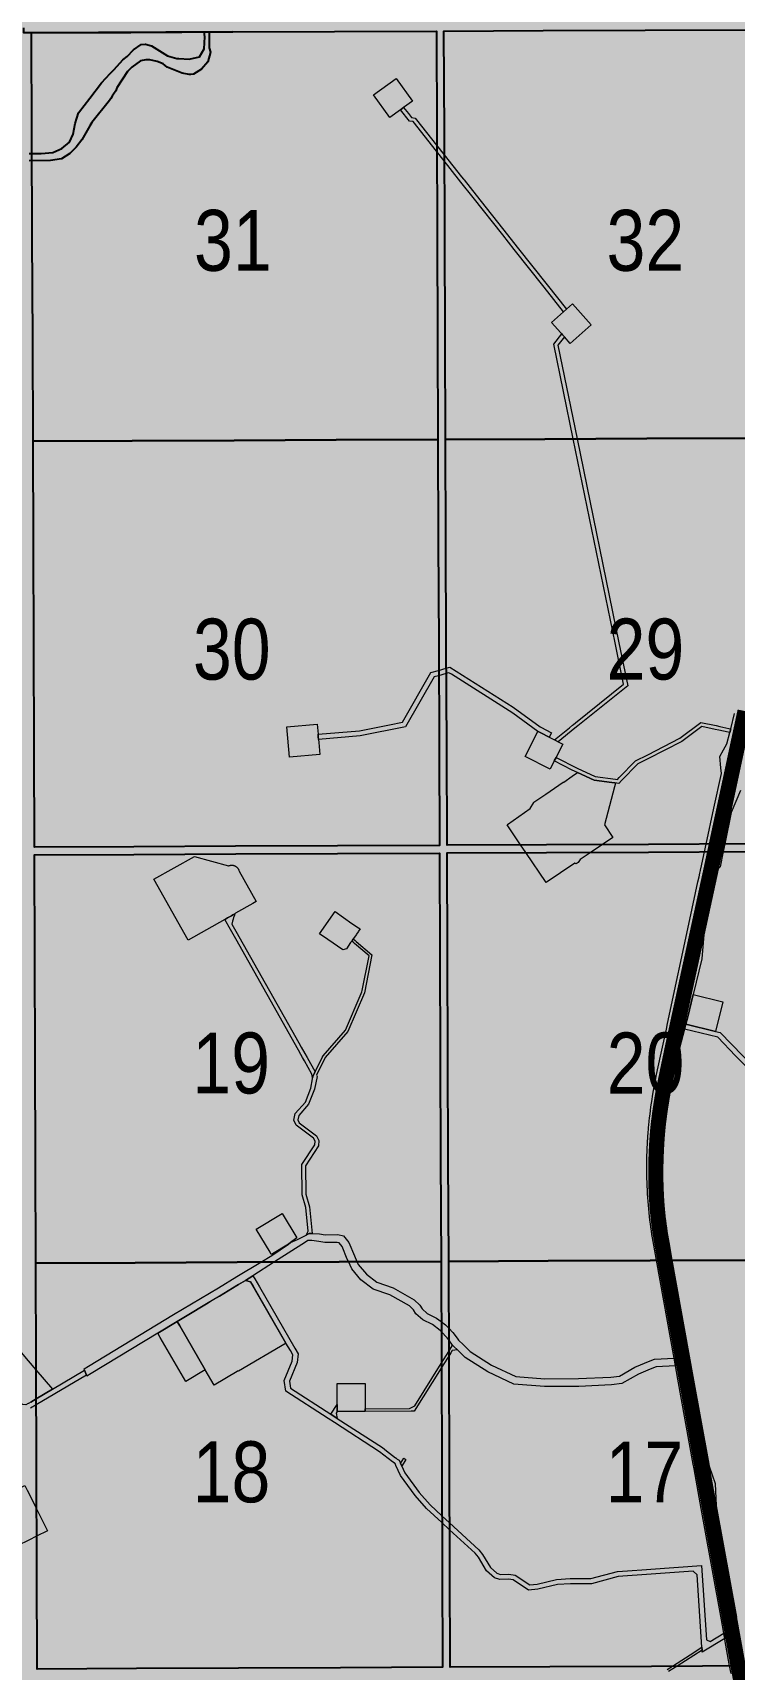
# Model space of a CAD drawing. Extents: x 351064 to 358960, y 6048061 to 6054858.
# Drawn here: x 353412.9 to 353505, y 6050542.1 to 6050756.9 of the extents above; entities that cross this region are included whole.
import ezdxf
from ezdxf.enums import TextEntityAlignment as Align

# ---------------------------------------------------------------- set-up
doc = ezdxf.new("R2010")
doc.units = 0
doc.header["$LTSCALE"] = 5
doc.linetypes.add('DASHED2', pattern=[9.525, 6.35, -3.175])
doc.layers.add('AS-ROUTEMAP', color=35, linetype='Continuous', lineweight=0)
for name, color, linetype in [('RoadSeg', 57, 'DASHED2'), ('ROUTE-MAP-HWY', 2, 'Continuous'), ('T-WATER', 160, 'Continuous'), ('Townships', 57, 'Continuous')]:
    doc.layers.add(name, color=color, linetype=linetype)
doc.layers.add('ROUTE-MAP-BACKGROUND-H', color=7, linetype='Continuous', true_color=0xf0ebff)
doc.layers.add('Sections', color=7, linetype='Continuous', true_color=0xa75418)
doc.styles.add('120', font='ARIALN.TTF', dxfattribs={"height": 13})

msp = doc.modelspace()

# ---------------------------------------------------------------- hatches: boundary and pattern name
at = {"layer": 'ROUTE-MAP-BACKGROUND-H'}
h = msp.add_hatch(color=256, dxfattribs=at)
h.dxf.hatch_style = 1
h.paths.add_polyline_path([(352109.337, 6051083.716), (353736.796, 6051083.637), (353740.383, 6050432.833), (352105.91, 6050432.833)])

# ---------------------------------------------------------------- linework, layer by layer
at = {"layer": 'AS-ROUTEMAP', "flags": 128}
for points in [[(353462.733, 6050747.96), (353461.566, 6050747.114), (353461.161, 6050746.82), (353459.764, 6050745.808), (353457.612, 6050748.776), (353460.581, 6050750.928), (353462.733, 6050747.96)], [(353482.941, 6050720.634), (353482.568, 6050720.3), (353480.026, 6050723.517), (353476.089, 6050728.494), (353474.574, 6050730.408), (353470.708, 6050735.294), (353469.087, 6050737.343), (353468.776, 6050737.735), (353466.89, 6050740.118), (353465.88, 6050741.395), (353462.811, 6050745.272), (353462.343, 6050745.327), (353461.161, 6050746.82), (353461.566, 6050747.114), (353462.187, 6050746.33), (353462.607, 6050745.799), (353463.075, 6050745.745), (353463.246, 6050745.528), (353465.877, 6050742.204), (353466.887, 6050740.928), (353469.179, 6050738.032), (353469.443, 6050737.699), (353469.489, 6050737.64), (353471.101, 6050735.604), (353475.209, 6050730.411), (353476.481, 6050728.804), (353480.413, 6050723.834), (353482.941, 6050720.634)], [(353486.171, 6050718.605), (353483.44, 6050716.158), (353482.667, 6050717.021), (353482.441, 6050717.273), (353482.328, 6050717.4), (353482.215, 6050717.526), (353480.993, 6050718.889), (353482.568, 6050720.3), (353482.941, 6050720.634), (353483.724, 6050721.336), (353486.171, 6050718.605)], [(353484.059, 6050665.621), (353481.852, 6050663.847), (353481.363, 6050664.095), (353483.359, 6050665.696), (353483.748, 6050666.008), (353483.878, 6050666.113), (353484.138, 6050666.321), (353490.442, 6050671.393), (353489.323, 6050676.849), (353483.832, 6050703.636), (353481.288, 6050716.044), (353482.328, 6050717.4), (353482.441, 6050717.273), (353482.667, 6050717.021), (353481.824, 6050715.921), (353484.342, 6050703.639), (353489.831, 6050676.851), (353490.991, 6050671.193), (353484.449, 6050665.934), (353484.059, 6050665.621)], [(353467.609, 6050673.64), (353475.944, 6050668.378), (353479.479, 6050665.825), (353479.587, 6050665.747), (353480.983, 6050665.036), (353480.688, 6050664.439), (353479.559, 6050665.014), (353479.237, 6050665.178), (353479.204, 6050665.198), (353475.892, 6050667.591), (353467.843, 6050672.704), (353467.505, 6050672.917), (353467.148, 6050672.815), (353466.143, 6050672.527), (353465.563, 6050672.361), (353461.827, 6050665.824), (353455.854, 6050664.633), (353450.385, 6050664.166), (353450.359, 6050664.479), (353450.329, 6050664.83), (353455.76, 6050665.293), (353459.728, 6050666.085), (353461.399, 6050666.418), (353465.12, 6050672.927), (353466.141, 6050673.219), (353467.145, 6050673.507), (353467.609, 6050673.64)], [(353502.587, 6050665.963), (353503.076, 6050665.858), (353504.283, 6050665.597), (353504.511, 6050665.548), (353504.389, 6050665.063), (353504.161, 6050665.112), (353502.97, 6050665.369), (353502.481, 6050665.475), (353500.706, 6050665.858), (353498.108, 6050663.88), (353493.612, 6050661.591), (353492.331, 6050660.939), (353490.178, 6050658.749), (353489.816, 6050658.38), (353489.312, 6050658.445), (353488.919, 6050658.494), (353486.559, 6050658.794), (353484.397, 6050659.797), (353483.696, 6050660.123), (353481.348, 6050661.337), (353481.575, 6050661.781), (353484.332, 6050660.372), (353486.714, 6050659.286), (353489.38, 6050658.941), (353489.634, 6050658.908), (353489.862, 6050659.14), (353492.028, 6050661.345), (353493.61, 6050662.151), (353497.841, 6050664.305), (353500.586, 6050666.395), (353502.587, 6050665.963)], [(353450.329, 6050664.83), (353450.359, 6050664.479), (353450.385, 6050664.166), (353450.419, 6050663.768), (353450.554, 6050662.175), (353446.571, 6050661.838), (353446.234, 6050665.82), (353450.217, 6050666.157), (353450.329, 6050664.83)], [(353480.94, 6050660.54), (353480.8, 6050660.264), (353477.534, 6050661.931), (353479.204, 6050665.198), (353479.237, 6050665.178), (353479.559, 6050665.014), (353480.688, 6050664.439), (353481.363, 6050664.095), (353481.852, 6050663.847), (353482.468, 6050663.533), (353481.728, 6050662.081), (353481.575, 6050661.781), (353481.348, 6050661.337), (353481.23, 6050661.108), (353480.94, 6050660.54)], [(353484.48, 6050647.983), (353484.2, 6050647.83), (353484.049, 6050647.911), (353480.273, 6050645.358), (353477.599, 6050649.315), (353476.921, 6050650.317), (353475.512, 6050652.401), (353475.139, 6050652.954), (353475.182, 6050652.983), (353478.184, 6050655.084), (353478.65, 6050655.884), (353478.662, 6050655.903), (353480.244, 6050656.977), (353482.531, 6050658.53), (353482.578, 6050658.562), (353483.686, 6050659.314), (353484.397, 6050659.797), (353486.559, 6050658.794), (353488.919, 6050658.494), (353489.312, 6050658.444), (353489.398, 6050658.434), (353489.268, 6050657.946), (353489.041, 6050657.097), (353487.932, 6050652.949), (353489.052, 6050651.293), (353487.679, 6050650.364), (353486.182, 6050649.352), (353484.727, 6050648.369), (353484.48, 6050647.983)], [(353434.08, 6050648.792), (353438.566, 6050647.55), (353438.598, 6050647.565), (353438.631, 6050647.578), (353438.663, 6050647.59), (353438.697, 6050647.6), (353438.731, 6050647.61), (353438.765, 6050647.618), (353438.799, 6050647.625), (353438.833, 6050647.631), (353438.868, 6050647.636), (353438.903, 6050647.64), (353438.938, 6050647.642), (353438.973, 6050647.643), (353439.008, 6050647.643), (353439.043, 6050647.641), (353439.078, 6050647.639), (353439.113, 6050647.635), (353439.147, 6050647.63), (353439.182, 6050647.624), (353439.216, 6050647.616), (353439.25, 6050647.607), (353439.283, 6050647.598), (353439.317, 6050647.587), (353439.35, 6050647.574), (353439.382, 6050647.561), (353439.414, 6050647.547), (353439.445, 6050647.531), (353439.479, 6050647.513), (353439.506, 6050647.497), (353439.536, 6050647.478), (353439.565, 6050647.458), (353439.593, 6050647.438), (353439.62, 6050647.416), (353439.647, 6050647.393), (353439.673, 6050647.369), (353439.698, 6050647.345), (353439.722, 6050647.32), (353439.745, 6050647.293), (353439.768, 6050647.266), (353439.789, 6050647.239), (353439.809, 6050647.21), (353439.829, 6050647.181), (353439.847, 6050647.151), (353439.864, 6050647.121), (353439.88, 6050647.09), (353439.895, 6050647.058), (353439.909, 6050647.026), (353439.922, 6050646.993), (353439.934, 6050646.96), (353439.944, 6050646.927), (353439.962, 6050646.859), (353442.22, 6050642.872), (353441.757, 6050642.609), (353439.502, 6050641.332), (353439.378, 6050641.261), (353439.23, 6050641.178), (353439.15, 6050641.133), (353438.94, 6050641.014), (353438.923, 6050641.004), (353438.858, 6050640.967), (353438.506, 6050640.767), (353438.461, 6050640.742), (353438.419, 6050640.718), (353438.161, 6050640.572), (353438.073, 6050640.522), (353433.291, 6050637.814), (353428.759, 6050645.789), (353434.08, 6050648.792)], [(353449.702, 6050620.014), (353449.613, 6050619.717), (353449.607, 6050619.761), (353449.516, 6050620.219), (353448.535, 6050621.96), (353448.302, 6050622.374), (353448.067, 6050622.791), (353447.755, 6050623.344), (353439.514, 6050637.966), (353438.81, 6050639.216), (353438.073, 6050640.522), (353438.161, 6050640.572), (353438.419, 6050640.718), (353438.461, 6050640.742), (353438.506, 6050640.767), (353438.858, 6050640.967), (353438.923, 6050641.004), (353438.941, 6050641.014), (353439.15, 6050641.132), (353439.231, 6050641.178), (353439.378, 6050641.261), (353439.291, 6050640.947), (353439.286, 6050640.93), (353439.179, 6050640.544), (353439.107, 6050640.286), (353438.999, 6050639.898), (353439.51, 6050638.991), (353447.792, 6050624.297), (353448.104, 6050623.744), (353448.572, 6050622.913), (353448.874, 6050622.376), (353449.937, 6050620.49), (353449.907, 6050620.429), (353449.702, 6050620.014)], [(353454.039, 6050636.681), (353453.565, 6050636.527), (353451.621, 6050637.878), (353450.53, 6050638.636), (353452.555, 6050641.55), (353454.781, 6050640.002), (353455.638, 6050639.407), (353455.838, 6050639.268), (353455.642, 6050638.986), (353455.588, 6050638.909), (353455.362, 6050638.583), (353455.312, 6050638.51), (353454.982, 6050638.036), (353454.931, 6050637.963), (353454.74, 6050637.688), (353454.602, 6050637.489), (353454.039, 6050636.681)], [(353449.203, 6050602.774), (353449.562, 6050599.275), (353449.157, 6050599.295), (353448.751, 6050599.082), (353449.028, 6050599.58), (353448.71, 6050602.679), (353448.232, 6050604.356), (353448.181, 6050608.331), (353449.897, 6050610.94), (353449.925, 6050611.405), (353449.734, 6050611.793), (353447.431, 6050613.488), (353447.158, 6050614.156), (353447.315, 6050615.02), (353448.656, 6050616.537), (353449.359, 6050618.379), (353449.581, 6050619.611), (353449.702, 6050620.014), (353449.907, 6050620.429), (353450.874, 6050622.385), (353450.979, 6050622.596), (353453.94, 6050625.995), (353455.996, 6050630.797), (353456.085, 6050631.004), (353456.125, 6050631.202), (353457.04, 6050635.745), (353455.123, 6050637.364), (353454.995, 6050637.472), (353454.74, 6050637.688), (353454.931, 6050637.963), (353455.187, 6050637.747), (353455.314, 6050637.639), (353457.405, 6050635.872), (353456.405, 6050630.904), (353454.225, 6050625.815), (353451.258, 6050622.41), (353451.247, 6050622.387), (353450.105, 6050620.078), (353450.204, 6050619.902), (353449.843, 6050618.244), (353449.091, 6050616.274), (353447.782, 6050614.794), (353447.676, 6050614.21), (353447.84, 6050613.807), (353450.128, 6050612.124), (353450.432, 6050611.508), (353450.388, 6050610.776), (353448.683, 6050608.185), (353448.731, 6050604.429), (353449.203, 6050602.774)], [(353503.479, 6050629.698), (353502.533, 6050625.818), (353498.619, 6050626.771), (353498.834, 6050627.578), (353499.576, 6050630.651), (353503.479, 6050629.698)], [(353507.222, 6050621.449), (353509.548, 6050621.281), (353512.326, 6050621.552), (353513.874, 6050621.624), (353514.407, 6050621.649), (353514.649, 6050621.613), (353516.903, 6050621.273), (353516.258, 6050620.741), (353516.212, 6050620.703), (353514.373, 6050620.98), (353512.379, 6050620.887), (353509.561, 6050620.612), (353506.92, 6050620.803), (353505.16, 6050622.624), (353502.797, 6050625.068), (353498.448, 6050626.127), (353498.619, 6050626.771), (353502.533, 6050625.818), (353503.142, 6050625.67), (353506.083, 6050622.628), (353507.222, 6050621.449)], [(353444.349, 6050596.626), (353444.189, 6050596.529), (353444.017, 6050596.814), (353442.178, 6050599.851), (353445.597, 6050601.921), (353447.543, 6050598.706), (353446.697, 6050598.088), (353446.433, 6050597.895), (353444.349, 6050596.626)], [(353450.523, 6050599.228), (353451.265, 6050599.114), (353452.935, 6050599.135), (353453.645, 6050598.993), (353454.375, 6050598.1), (353455.09, 6050596.342), (353455.435, 6050595.593), (353455.611, 6050595.209), (353456.666, 6050593.939), (353458.052, 6050592.895), (353460.177, 6050592.148), (353462.957, 6050590.595), (353463.689, 6050589.893), (353463.977, 6050589.37), (353464.647, 6050588.79), (353465.879, 6050588.185), (353466.469, 6050587.737), (353467.055, 6050587.291), (353467.478, 6050586.85), (353468.031, 6050586.272), (353468.577, 6050585.542), (353468.772, 6050585.281), (353468.895, 6050585.137), (353469.297, 6050584.803), (353469.669, 6050584.416), (353469.85, 6050584.227), (353470.289, 6050583.771), (353473.102, 6050582.009), (353476.282, 6050580.502), (353480.086, 6050580.209), (353484.539, 6050580.23), (353488.748, 6050580.412), (353489.894, 6050580.561), (353491.942, 6050581.734), (353493.932, 6050582.56), (353494.481, 6050582.788), (353497.077, 6050582.935), (353497.259, 6050581.928), (353494.711, 6050581.783), (353493.936, 6050581.462), (353492.391, 6050580.821), (353490.224, 6050579.579), (353488.836, 6050579.399), (353484.563, 6050579.215), (353480.05, 6050579.193), (353476.016, 6050579.503), (353472.613, 6050581.116), (353469.629, 6050582.985), (353469.294, 6050583.339), (353469.114, 6050583.53), (353468.648, 6050584.021), (353468.179, 6050584.411), (353468, 6050584.621), (353467.483, 6050585.316), (353467.287, 6050585.58), (353466.474, 6050586.429), (353466.377, 6050586.53), (353465.342, 6050587.317), (353464.081, 6050587.936), (353463.175, 6050588.721), (353462.874, 6050589.267), (353462.348, 6050589.771), (353459.758, 6050591.218), (353457.566, 6050591.989), (353455.96, 6050593.198), (353454.744, 6050594.663), (353454.319, 6050595.588), (353454.159, 6050595.935), (353453.495, 6050597.573), (353453.089, 6050598.069), (353452.843, 6050598.118), (353451.194, 6050598.098), (353450.421, 6050598.217), (353449.499, 6050598.357), (353449.153, 6050598.362), (353448.979, 6050598.365), (353448.67, 6050598.166), (353444.588, 6050595.545), (353441.779, 6050593.742), (353440.789, 6050593.106), (353439.899, 6050592.577), (353439.679, 6050592.446), (353437.383, 6050591.071), (353435.668, 6050590.043), (353433.152, 6050588.536), (353431.837, 6050587.749), (353429.272, 6050586.195), (353420.541, 6050580.909), (353419.96, 6050580.557), (353419.907, 6050580.703), (353419.674, 6050581.34), (353419.605, 6050581.53), (353420.186, 6050581.883), (353431.324, 6050588.626), (353437.244, 6050592.138), (353439.675, 6050593.617), (353442.831, 6050595.538), (353444.251, 6050596.403), (353446.433, 6050597.895), (353446.697, 6050598.088), (353447.646, 6050598.502), (353448.586, 6050598.995), (353448.751, 6050599.082), (353449.062, 6050599.246), (353449.157, 6050599.295), (353449.562, 6050599.275), (353450.523, 6050599.228)], [(353473.812, 6050554.664), (353474.297, 6050554.526), (353475.378, 6050554.556), (353476.206, 6050554.436), (353478.114, 6050553.134), (353479.094, 6050553.223), (353481.654, 6050553.841), (353483.439, 6050553.968), (353486.148, 6050553.969), (353489.631, 6050554.892), (353490.95, 6050554.987), (353493.443, 6050555.168), (353494.042, 6050555.212), (353500.693, 6050555.694), (353501.339, 6050545.944), (353501.798, 6050545.706), (353503.595, 6050546.806), (353503.602, 6050546.767), (353503.641, 6050546.55), (353503.655, 6050546.474), (353503.659, 6050546.451), (353503.722, 6050546.102), (353500.78, 6050544.301), (353500.744, 6050544.584), (353500.716, 6050544.962), (353500.105, 6050554.482), (353499.574, 6050554.944), (353494.045, 6050554.543), (353489.736, 6050554.23), (353486.235, 6050553.303), (353483.463, 6050553.301), (353481.756, 6050553.18), (353479.203, 6050552.564), (353477.937, 6050552.448), (353475.958, 6050553.798), (353475.339, 6050553.888), (353474.213, 6050553.857), (353473.483, 6050554.065), (353472.442, 6050554.99), (353471.391, 6050556.766), (353470.94, 6050557.293), (353467.579, 6050560.388), (353466.57, 6050561.317), (353464.547, 6050563.18), (353463.078, 6050564.866), (353461.133, 6050567.512), (353460.555, 6050568.803), (353460.436, 6050569.07), (353460.381, 6050569.101), (353460.367, 6050569.109), (353460.177, 6050569.254), (353460.096, 6050569.315), (353458.959, 6050570.183), (353458.389, 6050570.618), (353452.489, 6050574.446), (353451.656, 6050574.996), (353446.085, 6050578.579), (353445.886, 6050579.982), (353446.942, 6050582.518), (353447.031, 6050583.331), (353446.694, 6050583.908), (353446.11, 6050584.9), (353441.45, 6050592.937), (353440.789, 6050593.106), (353441.779, 6050593.742), (353442.03, 6050593.309), (353442.636, 6050592.259), (353447.271, 6050584.243), (353447.717, 6050583.477), (353447.595, 6050582.35), (353446.572, 6050579.894), (353446.702, 6050578.975), (353452.019, 6050575.554), (353452.854, 6050575.004), (353458.774, 6050571.163), (353459.314, 6050570.75), (353460.501, 6050569.845), (353460.532, 6050569.821), (353460.735, 6050569.666), (353460.955, 6050569.542), (353461.284, 6050568.807), (353461.712, 6050567.849), (353463.598, 6050565.283), (353465.025, 6050563.646), (353466.567, 6050562.226), (353467.576, 6050561.297), (353471.421, 6050557.756), (353471.935, 6050557.156), (353472.962, 6050555.419), (353473.812, 6050554.664)], [(353446.129, 6050584.868), (353439.862, 6050581.208), (353439.845, 6050581.236), (353439.72, 6050581.163), (353436.675, 6050579.384), (353435.507, 6050581.403), (353432.178, 6050587.162), (353431.837, 6050587.749), (353433.152, 6050588.536), (353435.668, 6050590.043), (353436.312, 6050590.428), (353437.383, 6050591.07), (353439.679, 6050592.442), (353439.899, 6050592.575), (353440.788, 6050593.106), (353441.45, 6050592.937), (353441.784, 6050592.36), (353446.111, 6050584.899), (353446.129, 6050584.868)], [(353435.507, 6050581.403), (353432.942, 6050579.85), (353429.613, 6050585.607), (353429.272, 6050586.195), (353431.837, 6050587.749), (353432.178, 6050587.162), (353435.507, 6050581.403)], [(353412.252, 6050576.945), (353411.96, 6050576.773), (353411.578, 6050576.836), (353411.456, 6050576.856), (353411.098, 6050577.273), (353407.604, 6050581.343), (353410.89, 6050584.165), (353412.271, 6050582.556), (353413.281, 6050581.38), (353415.458, 6050578.844), (353413.294, 6050577.562), (353412.594, 6050577.148), (353412.29, 6050576.968), (353412.252, 6050576.945)], [(353462.573, 6050575.954), (353456.511, 6050575.929), (353456.509, 6050576.262), (353462.332, 6050576.286), (353463.021, 6050576.669), (353466.49, 6050582.209), (353467.489, 6050583.805), (353468, 6050584.621), (353468.179, 6050584.411), (353468.648, 6050584.021), (353467.947, 6050583.909), (353467.772, 6050583.629), (353467.492, 6050583.181), (353466.772, 6050582.032), (353466.492, 6050581.585), (353462.967, 6050575.956), (353462.573, 6050575.954)], [(353453.255, 6050575.916), (353452.855, 6050575.914), (353452.851, 6050576.817), (353452.849, 6050577.42), (353452.84, 6050579.57), (353456.496, 6050579.585), (353456.509, 6050576.262), (353456.511, 6050575.929), (353453.255, 6050575.916)], [(353452.855, 6050575.914), (353452.712, 6050575.697), (353452.854, 6050575.004), (353452.019, 6050575.554), (353452.851, 6050576.817), (353452.855, 6050575.914)], [(353461.376, 6050568.807), (353461.322, 6050568.721), (353461.284, 6050568.807), (353461.159, 6050569.087), (353461.585, 6050569.767), (353461.867, 6050569.591), (353461.376, 6050568.807)], [(353412.352, 6050559.037), (353410.92, 6050558.318), (353407.933, 6050564.276), (353409.869, 6050565.247), (353411.806, 6050566.217), (353412.114, 6050565.603), (353412.331, 6050565.17), (353413.343, 6050563.149), (353414.792, 6050560.26), (353413.356, 6050559.54), (353412.352, 6050559.037)]]:
    msp.add_lwpolyline(points, close=True, dxfattribs=at)
for points in [[(353504.548, 6050541.515), (353504.367, 6050542.52), (353503.748, 6050545.954), (353503.728, 6050546.064), (353503.721, 6050546.102), (353503.658, 6050546.451), (353503.654, 6050546.474), (353503.641, 6050546.55), (353503.601, 6050546.767), (353503.595, 6050546.806), (353503.281, 6050548.544), (353502.023, 6050555.523), (353501.933, 6050556.018), (353500.643, 6050563.175), (353499.701, 6050568.395), (353499.596, 6050568.975), (353497.577, 6050580.167), (353497.259, 6050581.928), (353497.077, 6050582.935), (353494.764, 6050595.766), (353494.403, 6050597.765), (353494.321, 6050598.231), (353494.243, 6050598.697), (353494.169, 6050599.163), (353494.099, 6050599.631), (353494.032, 6050600.098), (353493.969, 6050600.567), (353493.91, 6050601.036), (353493.855, 6050601.505), (353493.801, 6050602.003), (353493.751, 6050602.502), (353493.705, 6050603.002), (353493.664, 6050603.501), (353493.627, 6050604.002), (353493.594, 6050604.502), (353493.566, 6050605.003), (353493.542, 6050605.504), (353493.523, 6050606.005), (353493.508, 6050606.506), (353493.497, 6050607.007), (353493.491, 6050607.509), (353493.489, 6050608.01), (353493.491, 6050608.511), (353493.498, 6050609.013), (353493.509, 6050609.514), (353493.524, 6050610.015), (353493.544, 6050610.516), (353493.568, 6050611.017), (353493.597, 6050611.518), (353493.607, 6050611.672), (353493.624, 6050611.93), (353493.63, 6050612.018), (353493.669, 6050612.518), (353493.71, 6050613.018), (353493.729, 6050613.236), (353493.756, 6050613.517), (353493.804, 6050614.016), (353493.856, 6050614.492), (353493.912, 6050614.967), (353493.972, 6050615.441), (353494.036, 6050615.915), (353494.104, 6050616.388), (353494.175, 6050616.861), (353494.251, 6050617.333), (353494.33, 6050617.804), (353494.382, 6050618.097), (353494.386, 6050618.118), (353494.414, 6050618.275), (353494.501, 6050618.745), (353494.592, 6050619.214), (353494.687, 6050619.683), (353494.786, 6050620.151), (353495.31, 6050622.581), (353496.072, 6050626.11), (353496.229, 6050626.84), (353499.141, 6050640.521), (353500.207, 6050645.463), (353500.348, 6050646.114), (353500.453, 6050646.603), (353500.524, 6050646.929), (353500.559, 6050647.092), (353500.578, 6050647.18), (353501.064, 6050649.418), (353501.283, 6050650.424), (353502.312, 6050655.144), (353503.304, 6050659.699), (353503.225, 6050660.439), (353503.069, 6050661.912), (353503.565, 6050662.803), (353504.007, 6050663.598), (353504.389, 6050665.063), (353504.511, 6050665.548), (353505.019, 6050667.57)], [(353505.783, 6050657.428), (353504.584, 6050654.56), (353503.737, 6050650.435), (353503.529, 6050649.428), (353503.113, 6050647.408), (353502.531, 6050646.758), (353502.512, 6050646.671), (353502.477, 6050646.508), (353502.407, 6050646.183), (353502.302, 6050645.694), (353502.161, 6050645.041), (353501.094, 6050640.101), (353500.706, 6050635.333), (353499.576, 6050630.651), (353498.834, 6050627.578), (353498.619, 6050626.771), (353498.448, 6050626.127), (353497.508, 6050622.59), (353496.74, 6050619.729), (353496.64, 6050619.256), (353496.544, 6050618.782), (353496.453, 6050618.308), (353496.365, 6050617.832), (353496.282, 6050617.356), (353496.202, 6050616.879), (353496.127, 6050616.402), (353496.056, 6050615.924), (353495.989, 6050615.445), (353495.927, 6050614.966), (353495.868, 6050614.486), (353495.814, 6050614.006), (353495.764, 6050613.525), (353495.718, 6050613.044), (353495.676, 6050612.562), (353495.638, 6050612.081), (353495.605, 6050611.598), (353495.576, 6050611.116), (353495.551, 6050610.633), (353495.53, 6050610.15), (353495.513, 6050609.667), (353495.501, 6050609.184), (353495.492, 6050608.701), (353495.488, 6050608.217), (353495.489, 6050607.734), (353495.493, 6050607.251), (353495.501, 6050606.768), (353495.514, 6050606.284), (353495.531, 6050605.801), (353495.552, 6050605.319), (353495.578, 6050604.836), (353495.607, 6050604.353), (353495.641, 6050603.871), (353495.679, 6050603.389), (353495.721, 6050602.908), (353495.767, 6050602.427), (353495.817, 6050601.946), (353495.872, 6050601.466), (353495.931, 6050600.986), (353495.994, 6050600.507), (353496.061, 6050600.028), (353496.132, 6050599.55), (353496.208, 6050599.073), (353496.287, 6050598.596), (353496.371, 6050598.12), (353496.794, 6050595.775), (353499.544, 6050580.521), (353501.627, 6050568.984), (353501.669, 6050568.749), (353502.45, 6050566.445), (353502.611, 6050563.53), (353505.249, 6050548.899)], [(353412.594, 6050577.148), (353413.294, 6050577.562), (353415.458, 6050578.844), (353419.675, 6050581.34), (353419.907, 6050580.703), (353413.297, 6050576.789), (353412.561, 6050576.354)], [(353496.155, 6050542.039), (353496.854, 6050542.487), (353499.796, 6050544.372), (353499.962, 6050544.478), (353500.716, 6050544.962), (353500.744, 6050544.584), (353497.475, 6050542.489), (353496.333, 6050541.757)]]:
    msp.add_lwpolyline(points, dxfattribs=at)
at = {"layer": 'ROUTE-MAP-HWY', "const_width": 1.999, "flags": 128}
msp.add_lwpolyline([(353506.768, 6050535.386), (353504.072, 6050550.322), (353500.466, 6050570.176), (353497.75, 6050585.316), (353495.857, 6050595.783), (353495.267, 6050599.194), (353495.12, 6050600.227), (353495.016, 6050601.08), (353494.914, 6050602.059), (353494.834, 6050602.97), (353494.772, 6050603.879), (353494.727, 6050604.773), (353494.684, 6050606.029), (353494.671, 6050606.91), (353494.673, 6050607.788), (353494.69, 6050608.663), (353494.72, 6050609.532), (353494.757, 6050610.395), (353494.805, 6050611.253), (353494.865, 6050612.111), (353494.938, 6050612.968), (353495.028, 6050613.825), (353495.178, 6050614.984), (353495.327, 6050616.016), (353495.503, 6050617.11), (353495.673, 6050618.069), (353496.903, 6050623.935), (353501.85, 6050646.71), (353506.391, 6050667.873)], dxfattribs=at)
at = {"layer": 'Sections', "flags": 128}
for points in [[(353466.008, 6050716.942), (353466.06, 6050703.536), (353452.686, 6050703.477), (353439.312, 6050703.419), (353425.938, 6050703.36), (353412.899, 6050703.303), (353412.853, 6050716.709), (353412.808, 6050730.115), (353412.763, 6050743.521), (353412.718, 6050756.927), (353425.751, 6050756.984), (353439.119, 6050757.043), (353452.488, 6050757.101), (353465.856, 6050757.159), (353465.906, 6050743.753), (353465.957, 6050730.347)], [(353520.168, 6050717.178), (353520.225, 6050703.772), (353506.851, 6050703.714), (353493.478, 6050703.655), (353480.104, 6050703.597), (353467.065, 6050703.54), (353467.014, 6050716.946), (353466.962, 6050730.352), (353466.912, 6050743.758), (353466.861, 6050757.164), (353479.895, 6050757.22), (353493.263, 6050757.279), (353506.631, 6050757.337), (353519.999, 6050757.395), (353520.055, 6050743.989), (353520.111, 6050730.584)], [(353466.214, 6050663.318), (353466.264, 6050650.247), (353452.885, 6050650.189), (353439.505, 6050650.13), (353426.126, 6050650.071), (353413.081, 6050650.014), (353413.036, 6050663.085), (353412.991, 6050676.491), (353412.945, 6050689.897), (353412.899, 6050703.303), (353425.938, 6050703.36), (353439.312, 6050703.419), (353452.686, 6050703.477), (353466.06, 6050703.536), (353466.111, 6050690.13), (353466.163, 6050676.724)], [(353520.396, 6050663.555), (353520.451, 6050650.485), (353507.072, 6050650.426), (353493.693, 6050650.368), (353480.314, 6050650.309), (353467.27, 6050650.252), (353467.22, 6050663.322), (353467.168, 6050676.728), (353467.117, 6050690.134), (353467.065, 6050703.54), (353480.104, 6050703.597), (353493.478, 6050703.655), (353506.851, 6050703.714), (353520.225, 6050703.772), (353520.282, 6050690.367), (353520.339, 6050676.961)], [(353466.422, 6050609.024), (353466.474, 6050595.618), (353453.089, 6050595.559), (353439.703, 6050595.501), (353426.318, 6050595.442), (353413.268, 6050595.384), (353413.222, 6050608.79), (353413.176, 6050622.196), (353413.13, 6050635.603), (353413.085, 6050649.009), (353426.129, 6050649.066), (353439.509, 6050649.125), (353452.888, 6050649.183), (353466.268, 6050649.242), (353466.32, 6050635.836), (353466.371, 6050622.43)], [(353520.626, 6050609.263), (353520.683, 6050595.857), (353507.298, 6050595.798), (353493.914, 6050595.739), (353480.529, 6050595.68), (353467.479, 6050595.623), (353467.428, 6050609.029), (353467.376, 6050622.435), (353467.325, 6050635.84), (353467.274, 6050649.246), (353480.318, 6050649.303), (353493.697, 6050649.362), (353507.076, 6050649.421), (353520.456, 6050649.48), (353520.512, 6050636.074), (353520.569, 6050622.668)], [(353466.628, 6050555.401), (353466.678, 6050542.33), (353453.288, 6050542.271), (353439.897, 6050542.212), (353426.507, 6050542.153), (353413.451, 6050542.095), (353413.406, 6050555.166), (353413.36, 6050568.572), (353413.314, 6050581.978), (353413.268, 6050595.384), (353426.318, 6050595.442), (353439.703, 6050595.501), (353453.089, 6050595.559), (353466.474, 6050595.618), (353466.525, 6050582.212), (353466.577, 6050568.807)], [(353520.854, 6050555.64), (353520.909, 6050542.57), (353507.519, 6050542.51), (353494.129, 6050542.451), (353480.739, 6050542.392), (353467.684, 6050542.334), (353467.634, 6050555.405), (353467.582, 6050568.811), (353467.531, 6050582.217), (353467.479, 6050595.623), (353480.529, 6050595.68), (353493.914, 6050595.739), (353507.298, 6050595.798), (353520.683, 6050595.857), (353520.74, 6050582.451), (353520.797, 6050569.046)]]:
    msp.add_lwpolyline(points, close=True, dxfattribs=at)
at = {"layer": 'T-WATER', "flags": 128}
for points in [[(353412.382, 6050741.106), (353413.984, 6050741.083), (353415.486, 6050741.228), (353416.678, 6050741.726), (353417.674, 6050742.568), (353418.165, 6050743.606), (353418.429, 6050745.03), (353418.864, 6050746.421), (353420.344, 6050748.347), (353421.882, 6050750.347), (353423.032, 6050751.589), (353423.285, 6050751.863), (353423.539, 6050752.137), (353424.682, 6050753.373), (353425.249, 6050753.837), (353426.09, 6050754.713), (353427.086, 6050755.384), (353427.679, 6050755.464), (353428.461, 6050755.226), (353430.553, 6050753.913), (353431.771, 6050753.569), (353432.024, 6050753.579), (353433.413, 6050753.454), (353434.765, 6050753.77), (353435.387, 6050754.811), (353435.444, 6050756.421), (353435.362, 6050757.049)], [(353436.009, 6050757.051), (353436.048, 6050754.977), (353436.183, 6050754.394), (353435.861, 6050753.111), (353435.013, 6050752.145), (353433.971, 6050751.512), (353433.609, 6050751.45), (353433.407, 6050751.481), (353432.488, 6050751.623), (353430.504, 6050752.41), (353430.007, 6050752.844), (353429.191, 6050753.179), (353428.253, 6050753.386), (353427.714, 6050753.407), (353427.002, 6050753.243), (353425.878, 6050752.404), (353425.301, 6050751.868), (353423.91, 6050749.695), (353423.789, 6050749.337), (353423.477, 6050748.868), (353423.296, 6050748.596), (353423.115, 6050748.324), (353422.939, 6050748.059), (353420.602, 6050745.148), (353420.357, 6050744.724), (353419.301, 6050742.9), (353418.582, 6050741.921), (353417.711, 6050741.073), (353416.652, 6050740.401), (353415.21, 6050740.151), (353412.386, 6050740.142)]]:
    msp.add_lwpolyline(points, dxfattribs=at)
at = {"layer": 'Townships', "flags": 128}
for points in [[(353439.119, 6050757.043), (353412.718, 6050756.927), (353411.713, 6050756.923), (353411.711, 6050757.593)], [(353412.718, 6050756.927), (353439.119, 6050757.043)]]:
    msp.add_lwpolyline(points, dxfattribs=at)

# ---------------------------------------------------------------- texts
at = {"layer": 'RoadSeg', "style": '120'}
for s, p in [('31', (353439.139, 6050729.685)), ('32', (353493.301, 6050729.685)), ('30', (353438.999, 6050676.01)), ('29', (353493.313, 6050676.019)), ('19', (353438.924, 6050621.673)), ('20', (353493.322, 6050621.664)), ('18', (353438.959, 6050567.989)), ('17', (353493.171, 6050567.97))]:
    msp.add_text(s, height=8.0015, dxfattribs=at).set_placement(p, align=Align.MIDDLE_CENTER)
msp.add_text('64-5-6', height=39.9699, rotation=359.95761, dxfattribs=at).set_placement((353500.285, 6050583.23))

doc.saveas('drawing.dxf')
